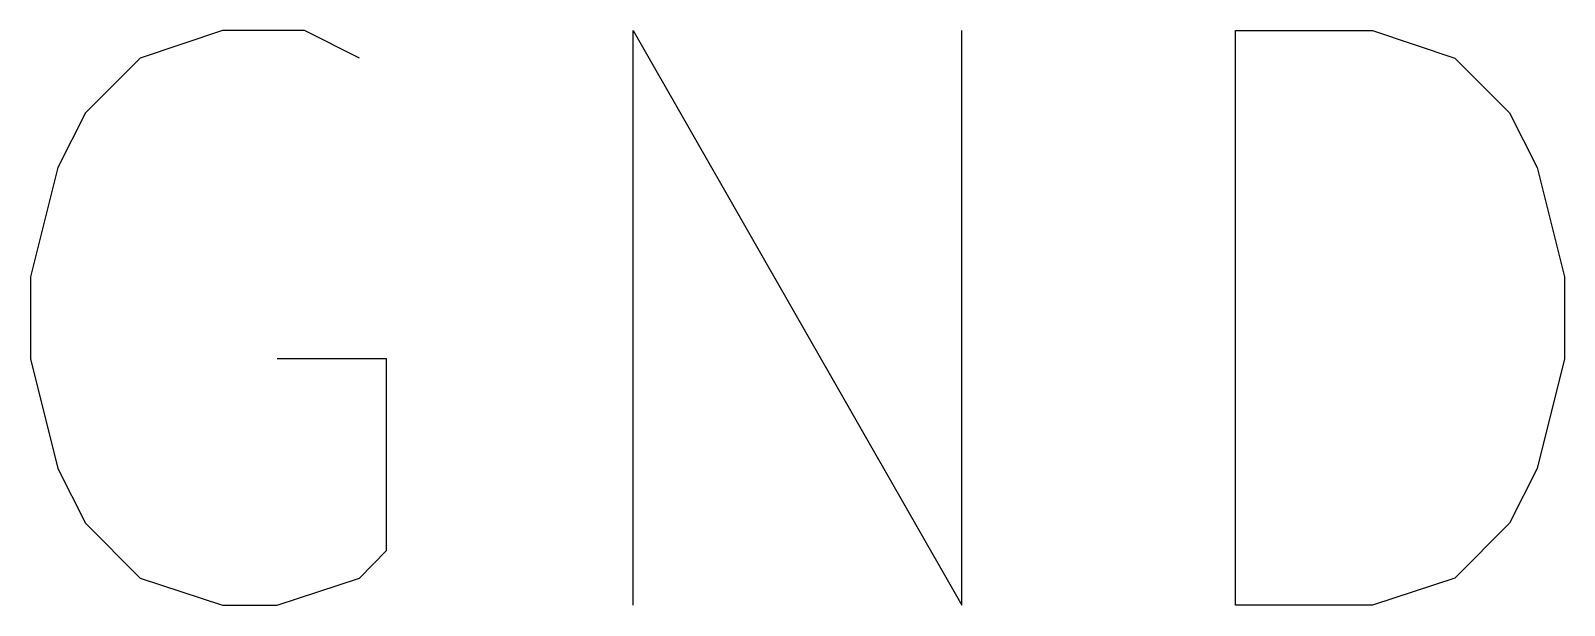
# Model space of a CAD drawing. Extents: x 0.4 to 11.3, y -7.9 to -0.4.
# Drawn here: x 2.8333 to 2.9667, y -6.8728 to -6.8228 of the extents above; entities that cross this region are included whole.
import ezdxf

# ---------------------------------------------------------------- set-up
doc = ezdxf.new("R2010")
doc.units = 0
doc.header["$MEASUREMENT"] = 0
doc.layers.add('CYAN2', color=4, linetype='CONTINUOUS')

msp = doc.modelspace()

# ---------------------------------------------------------------- linework, layer by layer
at = {"layer": 'CYAN2', "linetype": 'CONTINUOUS'}
for p, q in [((2.85, -6.8228), (2.84286, -6.82519)), ((2.85, -6.8228), (2.84286, -6.82519)), ((2.85714, -6.8228), (2.85, -6.8228)), ((2.85714, -6.8228), (2.85, -6.8228)), ((2.86191, -6.82519), (2.85714, -6.8228)), ((2.86191, -6.82519), (2.85714, -6.8228)), ((2.88571, -6.8728), (2.88571, -6.8228)), ((2.88571, -6.8228), (2.91428, -6.8728)), ((2.88571, -6.8728), (2.88571, -6.8228)), ((2.88571, -6.8228), (2.91428, -6.8728)), ((2.91428, -6.8728), (2.91428, -6.8228)), ((2.91428, -6.8728), (2.91428, -6.8228)), ((2.93809, -6.8728), (2.93809, -6.8228)), ((2.93809, -6.8228), (2.95, -6.8228)), ((2.93809, -6.8728), (2.93809, -6.8228)), ((2.93809, -6.8228), (2.95, -6.8228)), ((2.95, -6.8228), (2.95714, -6.82519)), ((2.95, -6.8228), (2.95714, -6.82519)), ((2.84286, -6.82519), (2.83809, -6.82995)), ((2.84286, -6.82519), (2.83809, -6.82995)), ((2.95714, -6.82519), (2.96191, -6.82995)), ((2.95714, -6.82519), (2.96191, -6.82995)), ((2.83809, -6.82995), (2.83571, -6.83471)), ((2.83809, -6.82995), (2.83571, -6.83471)), ((2.96191, -6.82995), (2.96429, -6.83471)), ((2.96191, -6.82995), (2.96429, -6.83471)), ((2.83571, -6.83471), (2.83333, -6.84423)), ((2.83571, -6.83471), (2.83333, -6.84423)), ((2.96429, -6.83471), (2.96667, -6.84423)), ((2.96429, -6.83471), (2.96667, -6.84423)), ((2.83333, -6.84423), (2.83333, -6.85137)), ((2.83333, -6.84423), (2.83333, -6.85137)), ((2.96667, -6.84423), (2.96667, -6.85137)), ((2.96667, -6.84423), (2.96667, -6.85137)), ((2.83333, -6.85137), (2.83571, -6.8609)), ((2.83333, -6.85137), (2.83571, -6.8609)), ((2.86428, -6.85137), (2.85476, -6.85137)), ((2.86428, -6.85137), (2.85476, -6.85137)), ((2.86428, -6.86804), (2.86428, -6.85137)), ((2.86428, -6.86804), (2.86428, -6.85137)), ((2.96667, -6.85137), (2.96429, -6.8609)), ((2.96667, -6.85137), (2.96429, -6.8609)), ((2.83571, -6.8609), (2.83809, -6.86566)), ((2.83571, -6.8609), (2.83809, -6.86566)), ((2.96429, -6.8609), (2.96191, -6.86566)), ((2.96429, -6.8609), (2.96191, -6.86566)), ((2.83809, -6.86566), (2.84286, -6.87043)), ((2.83809, -6.86566), (2.84286, -6.87043)), ((2.96191, -6.86566), (2.95714, -6.87043)), ((2.96191, -6.86566), (2.95714, -6.87043)), ((2.86191, -6.87043), (2.86428, -6.86804)), ((2.86191, -6.87043), (2.86428, -6.86804)), ((2.84286, -6.87043), (2.85, -6.8728)), ((2.84286, -6.87043), (2.85, -6.8728)), ((2.85476, -6.8728), (2.86191, -6.87043)), ((2.85476, -6.8728), (2.86191, -6.87043)), ((2.95714, -6.87043), (2.95, -6.8728)), ((2.95714, -6.87043), (2.95, -6.8728)), ((2.85, -6.8728), (2.85476, -6.8728)), ((2.85, -6.8728), (2.85476, -6.8728)), ((2.95, -6.8728), (2.93809, -6.8728)), ((2.95, -6.8728), (2.93809, -6.8728))]:
    msp.add_line(p, q, dxfattribs=at)

doc.saveas('drawing.dxf')
